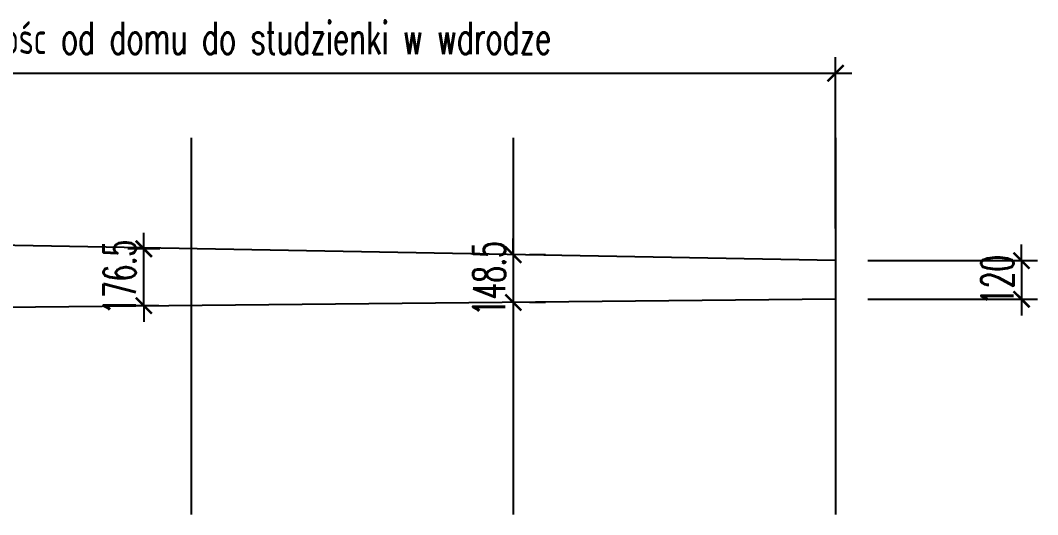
# Model space of a CAD drawing. Header units: millimetres. Extents: x -24587 to 37983, y -70862 to 338.
# Drawn here: x 12163 to 15319, y -70862 to -69328 of the extents above; entities that cross this region are included whole.
import ezdxf

# ---------------------------------------------------------------- set-up
doc = ezdxf.new("R2010")
doc.units = ezdxf.units.MM
doc.header["$LTSCALE"] = 50
doc.layers.get('Defpoints').update_dxf_attribs({"color": 251})
for name, color, linetype in [('K-TEXT 2mm', 254, 'Continuous'), ('K-UWAGI', 1, 'Continuous'), ('K-WYMIARY', 1, 'Continuous'), ('Z-TEREN_UTWARDZONY_KONTUR', 31, 'Continuous')]:
    doc.layers.add(name, color=color, linetype=linetype)
doc.styles.add('text 2mm', font='romans.shx', dxfattribs={"width": 0.65})
doc.styles.add('WYM1', font='romanszb.shx', dxfattribs={"width": 0.6})
doc.dimstyles.new('CM100', dxfattribs={"dimscale": 5, "dimtxt": 2, "dimasz": 1, "dimexe": 1, "dimexo": 2, "dimgap": 0.5, "dimtad": 1, "dimrnd": 0.5, "dimdsep": 46, "dimtxsty": 'WYM1', "dimblk": 'OBLIQUE', "dimcen": 0, "dimdle": 1, "dimclrd": 253, "dimclre": 251, "dimclrt": 30, "dimadec": 0, "dimazin": 0, "dimtfac": 1, "dimtix": 1, "dimtmove": 0, "dimatfit": 0, "dimfxl": 1, "dimtfillclr": 256, "dimtolj": 1, "dimarcsym": 0})

# ---------------------------------------------------------------- blocks, each defined once
blk = doc.blocks.new('_ArchTick')
at = {"color": 0, "linetype": 'ByBlock', "const_width": 0.15}
blk.add_lwpolyline([(-0.5, -0.5), (0.5, 0.5)], dxfattribs=at)
blk = doc.blocks.new('*D192')
at = {"layer": 'Defpoints', "color": 0, "transparency": 16777216}
for p in [(14692.4, -69492.1), (8692.4, -69963.5), (14692.4, -70073.5)]:
    blk.add_point(p, dxfattribs=at)
at = {"layer": 'K-WYMIARY', "color": 251, "lineweight": -2, "transparency": 16777216}
for p, q in [((8692.4, -69863.5), (8692.4, -69442.1)), ((14692.4, -69973.5), (14692.4, -69442.1))]:
    blk.add_line(p, q, dxfattribs=at)
at = {"layer": 'K-WYMIARY', "color": 253, "lineweight": -2, "transparency": 16777216}
blk.add_line((8642.4, -69492.1), (14742.4, -69492.1), dxfattribs=at)
at = {"layer": 'K-WYMIARY', "color": 253, "lineweight": -2, "transparency": 16777216, "xscale": 50, "yscale": 50, "zscale": 50, "rotation": 180}
blk.add_blockref('_ArchTick', (8692.4, -69492.1), dxfattribs=at)
at = {"layer": 'K-WYMIARY', "color": 253, "lineweight": -2, "transparency": 16777216, "xscale": 50, "yscale": 50, "zscale": 50}
blk.add_blockref('_ArchTick', (14692.4, -69492.1), dxfattribs=at)
at = {"layer": 'K-WYMIARY', "color": 30, "transparency": 16777216, "insert": (11692.4, -69417.1), "char_height": 100, "attachment_point": 5, "style": 'WYM1'}
blk.add_mtext('\\A1;6000', dxfattribs=at)
blk = doc.blocks.new('*D193')
at = {"layer": 'Defpoints', "color": 0, "transparency": 16777216}
for p in [(14692.4, -70073.5), (14692.4, -70193.5), (15269.5, -70193.5)]:
    blk.add_point(p, dxfattribs=at)
at = {"layer": 'K-WYMIARY', "color": 253, "lineweight": -2, "transparency": 16777216}
for p, q in [((15269.5, -70073.5), (15269.5, -70023.5)), ((15269.5, -70073.5), (15269.5, -70193.5)), ((15269.5, -70193.5), (15269.5, -70243.5))]:
    blk.add_line(p, q, dxfattribs=at)
at = {"layer": 'K-WYMIARY', "color": 251, "lineweight": -2, "transparency": 16777216}
for p, q in [((14792.4, -70073.5), (15319.5, -70073.5)), ((14792.4, -70193.5), (15319.5, -70193.5))]:
    blk.add_line(p, q, dxfattribs=at)
at = {"layer": 'K-WYMIARY', "color": 253, "lineweight": -2, "transparency": 16777216, "xscale": 50, "yscale": 50, "zscale": 50}
for p, rotation in [((15269.5, -70073.5), 270.0000000000001), ((15269.5, -70193.5), 90.00000000000006)]:
    blk.add_blockref('_ArchTick', p, dxfattribs=dict(at, rotation=rotation))
at = {"layer": 'K-WYMIARY', "color": 30, "transparency": 16777216, "insert": (15194.5, -70133.5), "char_height": 100, "attachment_point": 5, "rotation": 90, "style": 'WYM1'}
blk.add_mtext('\\A1;120', dxfattribs=at)
blk = doc.blocks.new('*D196')
at = {"layer": 'Defpoints', "color": 0, "transparency": 16777216}
for p in [(12545.8, -70036.9), (12695.6, -70036.9), (12692.4, -70213.5)]:
    blk.add_point(p, dxfattribs=at)
at = {"layer": 'K-WYMIARY', "color": 253, "lineweight": -2, "transparency": 16777216}
for p, q in [((12545.8, -70036.9), (12545.8, -69986.9)), ((12545.8, -70213.5), (12545.8, -70036.9)), ((12545.8, -70213.5), (12545.8, -70263.5))]:
    blk.add_line(p, q, dxfattribs=at)
at = {"layer": 'K-WYMIARY', "color": 251, "lineweight": -2, "transparency": 16777216}
for p, q in [((12595.6, -70036.9), (12495.8, -70036.9)), ((12592.4, -70213.5), (12495.8, -70213.5))]:
    blk.add_line(p, q, dxfattribs=at)
at = {"layer": 'K-WYMIARY', "color": 253, "lineweight": -2, "transparency": 16777216, "xscale": 50, "yscale": 50, "zscale": 50}
for p, rotation in [((12545.8, -70036.9), 270.0000000000001), ((12545.8, -70213.5), 90.00000000000006)]:
    blk.add_blockref('_ArchTick', p, dxfattribs=dict(at, rotation=rotation))
at = {"layer": 'K-WYMIARY', "color": 30, "transparency": 16777216, "insert": (12470.8, -70125.2), "char_height": 100, "attachment_point": 5, "rotation": 90, "style": 'WYM1'}
blk.add_mtext('\\A1;176.5', dxfattribs=at)
blk = doc.blocks.new('*D199')
at = {"layer": 'Defpoints', "color": 0, "transparency": 16777216}
for p in [(13692.4, -70055.2), (13692.4, -70203.5), (13692.4, -70203.5)]:
    blk.add_point(p, dxfattribs=at)
at = {"layer": 'K-WYMIARY', "color": 253, "lineweight": -2, "transparency": 16777216}
for p, q in [((13692.4, -70055.2), (13692.4, -70005.2)), ((13692.4, -70055.2), (13692.4, -70203.5)), ((13692.4, -70203.5), (13692.4, -70253.5))]:
    blk.add_line(p, q, dxfattribs=at)
at = {"layer": 'K-WYMIARY', "color": 251, "lineweight": -2, "transparency": 16777216}
for p, q in [((13792.4, -70055.2), (13742.4, -70055.2)), ((13792.4, -70203.5), (13742.4, -70203.5))]:
    blk.add_line(p, q, dxfattribs=at)
at = {"layer": 'K-WYMIARY', "color": 253, "lineweight": -2, "transparency": 16777216, "xscale": 50, "yscale": 50, "zscale": 50}
for p, rotation in [((13692.4, -70055.2), 270.0000000000001), ((13692.4, -70203.5), 90.00000000000006)]:
    blk.add_blockref('_ArchTick', p, dxfattribs=dict(at, rotation=rotation))
at = {"layer": 'K-WYMIARY', "color": 30, "transparency": 16777216, "insert": (13617.4, -70129.4), "char_height": 100, "attachment_point": 5, "rotation": 90, "style": 'WYM1'}
blk.add_mtext('\\A1;148.5', dxfattribs=at)

msp = doc.modelspace()

# ---------------------------------------------------------------- linework, layer by layer
at = {"layer": 'K-UWAGI'}
for p, q in [((12692.366, -69692.61), (12692.366, -70862.061)), ((13692.366, -69692.61), (13692.366, -70862.061)), ((14692.366, -69692.61), (14692.366, -70862.061))]:
    msp.add_line(p, q, dxfattribs=at)
at = {"layer": 'Z-TEREN_UTWARDZONY_KONTUR'}
for points in [[(14692.366, -70073.531), (8692.366, -69963.531)], [(14692.366, -70193.531), (8692.366, -70253.531)]]:
    msp.add_lwpolyline(points, dxfattribs=at)

# ---------------------------------------------------------------- texts
at = {"layer": 'K-TEXT 2mm', "style": 'text 2mm', "width": 0.65}
msp.add_text('odległośc od domu do studzienki w wdrodze', height=100, dxfattribs=at).set_placement((11855.711, -69432.552))

# ---------------------------------------------------------------- dimensions: what is measured, and where the dimension line sits
at = {"layer": 'K-WYMIARY'}
for base, p1, p2, angle, picture, middle in [((14692.366, -69492.094), (8692.366, -69963.531), (14692.366, -70073.531), 0, '*D192', (11692.366, -69417.094)), ((12545.784, -70036.924), (12692.366, -70213.531), (12695.604, -70036.924), 90, '*D196', (12470.784, -70125.227)), ((13692.366, -70203.531), (13692.366, -70055.198), (13692.366, -70203.531), 90, '*D199', (13617.366, -70129.364)), ((15269.468, -70193.531), (14692.366, -70073.531), (14692.366, -70193.531), 90, '*D193', (15194.468, -70133.531))]:
    dim = msp.add_linear_dim(base=base, p1=p1, p2=p2, angle=angle, dimstyle='CM100', override={"dimscale": 50, "dimblk": 'ArchTick'}, dxfattribs=at)
    dim.commit()
    dim.dimension.update_dxf_attribs({"geometry": picture, "text_midpoint": middle})

doc.saveas('drawing.dxf')
